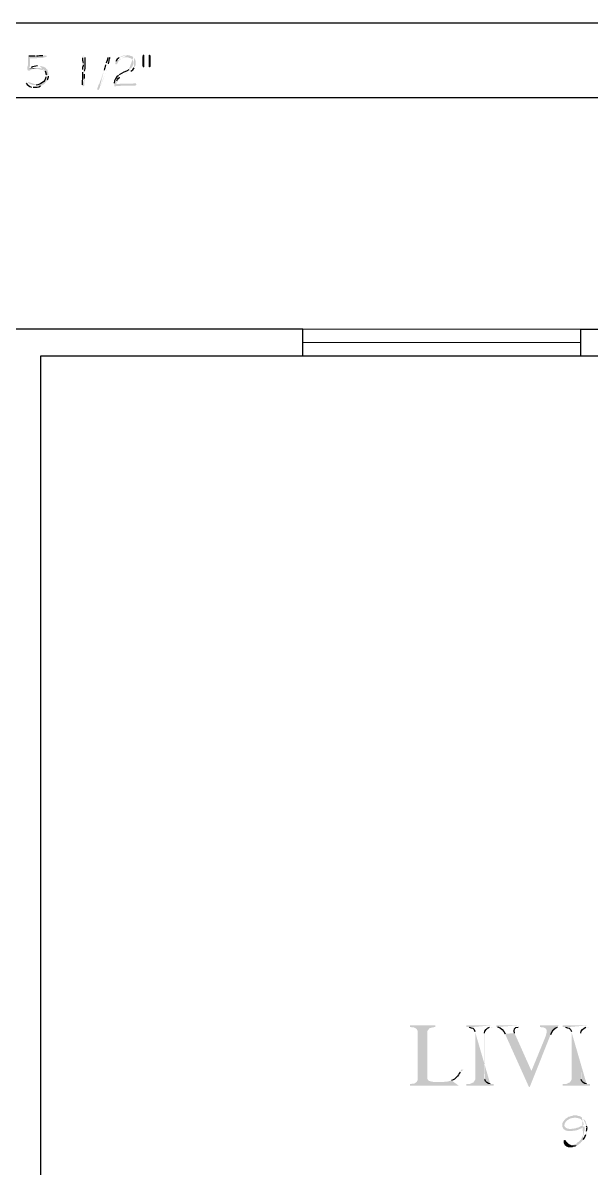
# Model space of a CAD drawing. Header units: inches. Extents: x -167 to 6071, y -6287 to -2731.
# Drawn here: x 1240.6 to 1314.3, y -5686.2 to -5538 of the extents above; entities that cross this region are included whole.
import ezdxf

# ---------------------------------------------------------------- set-up
doc = ezdxf.new("R2010")
doc.units = ezdxf.units.IN
doc.header["$LTSCALE"] = 96
doc.header["$MEASUREMENT"] = 0
doc.layers.add('Doors', color=5, linetype='Continuous', lineweight=9)
doc.layers.add('PDF_Geometry', color=7, linetype='Continuous', true_color=0x4a4a4a)
doc.layers.add('PDF_Solid Fills', color=7, linetype='Continuous')

msp = doc.modelspace()

# ---------------------------------------------------------------- hatches: boundary and pattern name
at = {"layer": 'PDF_Solid Fills', "true_color": 0x4a4a4a, "transparency": 33554559}
h = msp.add_hatch(color=251, dxfattribs=at)
h.paths.add_polyline_path([(1243.58, -5542.18), (1243.42, -5542.18), (1243.21, -5542.23)], flags=0)
h.paths.add_polyline_path([(1242.41, -5542.28), (1242.25, -5542.28)], flags=0)
h.paths.add_polyline_path([(1241.4, -5542.28), (1241.34, -5542.34), (1241.29, -5542.44), (1241.29, -5543.51), (1241.24, -5543.62), (1241.24, -5543.99), (1241.29, -5544.1), (1241.4, -5544.15), (1241.45, -5544.15), (1241.56, -5544.1), (1241.66, -5544.04), (1241.77, -5543.99), (1241.88, -5543.94), (1241.98, -5543.88), (1242.09, -5543.88), (1241.5, -5543.83), (1241.5, -5543.67), (1241.56, -5543.56), (1241.56, -5542.55), (1242.36, -5542.55), (1242.57, -5542.5), (1243.21, -5542.5), (1243.32, -5542.44), (1243.53, -5542.44), (1243.58, -5542.39), (1243.64, -5542.39), (1243.69, -5542.34), (1243.74, -5542.34), (1243.74, -5542.28), (1243.69, -5542.23), (1243.69, -5542.18)], flags=0)
h = msp.add_hatch(color=251, dxfattribs=at)
h.paths.add_polyline_path([(1248.54, -5542.18), (1248.44, -5542.23), (1248.38, -5542.39), (1248.38, -5542.5)], flags=0)
h.paths.add_polyline_path([(1248.44, -5543.19), (1248.44, -5543.4)], flags=0)
h.paths.add_polyline_path([(1248.38, -5543.99), (1248.38, -5544.36)], flags=0)
h.paths.add_polyline_path([(1248.33, -5545.96), (1248.33, -5546.12), (1248.44, -5546.18), (1248.54, -5546.12), (1248.6, -5546.07), (1248.6, -5545.54), (1248.65, -5545.43), (1248.65, -5545.16)], flags=0)
h.paths.add_polyline_path([(1248.65, -5544.58), (1248.65, -5544.2)], flags=0)
h.paths.add_polyline_path([(1248.7, -5542.44), (1248.7, -5542.34), (1248.65, -5542.23)], flags=0)
h = msp.add_hatch(color=251, dxfattribs=at)
h.paths.add_polyline_path([(1251.8, -5542.18), (1251.74, -5542.23), (1251.64, -5542.44)], flags=0)
h.paths.add_polyline_path([(1251.42, -5543.19), (1251.42, -5543.3), (1251.37, -5543.4)], flags=0)
h.paths.add_polyline_path([(1251.16, -5544.1), (1251.16, -5544.2), (1251.1, -5544.31), (1251.05, -5544.42), (1251, -5544.52), (1251, -5544.63), (1250.94, -5544.74), (1250.89, -5544.9), (1250.84, -5545), (1250.84, -5545.11), (1250.73, -5545.32), (1250.62, -5545.54), (1250.62, -5545.64), (1250.57, -5545.8), (1250.46, -5545.96), (1250.41, -5546.12), (1250.36, -5546.28), (1250.3, -5546.39), (1250.3, -5546.5), (1250.25, -5546.5), (1250.3, -5546.6), (1250.41, -5546.66), (1250.46, -5546.6), (1250.52, -5546.6), (1250.52, -5546.5), (1250.57, -5546.44)], flags=0)
h.paths.add_polyline_path([(1250.57, -5546.44, 0.021773), (1251.32, -5544.47)], flags=0)
h.paths.add_polyline_path([(1251.32, -5544.47), (1251.37, -5544.36), (1251.42, -5544.2), (1251.42, -5544.1), (1251.53, -5543.88), (1251.53, -5543.78), (1251.64, -5543.56), (1251.64, -5543.46), (1251.74, -5543.24)], flags=0)
h.paths.add_polyline_path([(1251.96, -5542.44), (1251.96, -5542.34), (1251.9, -5542.23)], flags=0)
h = msp.add_hatch(color=251, dxfattribs=at)
h.paths.add_polyline_path([(1254.94, -5542.44), (1254.09, -5542.44), (1254.3, -5542.44), (1254.41, -5542.5), (1254.52, -5542.5), (1254.62, -5542.55), (1254.73, -5542.6), (1254.73, -5542.66), (1254.84, -5542.71), (1254.89, -5542.82), (1254.94, -5542.92), (1254.94, -5543.03), (1255, -5543.14), (1254.94, -5543.24), (1254.94, -5543.35), (1254.89, -5543.46), (1254.84, -5543.56), (1254.84, -5543.62), (1254.73, -5543.72), (1254.68, -5543.78), (1254.57, -5543.88), (1254.46, -5543.94), (1254.46, -5543.99), (1254.36, -5544.04)], flags=0)
h.paths.add_polyline_path([(1253.13, -5544.68), (1253.08, -5544.68), (1253.02, -5544.79)], flags=0)
h.paths.add_polyline_path([(1252.49, -5545.75), (1252.49, -5545.86), (1252.76, -5545.86), (1252.76, -5545.75), (1252.81, -5545.59), (1252.81, -5545.48)], flags=0)
h.paths.add_polyline_path([(1253.18, -5544.95), (1253.29, -5544.9), (1253.4, -5544.84), (1253.5, -5544.74), (1253.61, -5544.74), (1253.82, -5544.63), (1253.88, -5544.58), (1254.04, -5544.52), (1254.14, -5544.47), (1254.3, -5544.36), (1254.62, -5544.2)], flags=0)
h.paths.add_polyline_path([(1255.05, -5543.78), (1255.1, -5543.67), (1255.16, -5543.62), (1255.21, -5543.51), (1255.26, -5543.4), (1255.26, -5542.92), (1255.21, -5542.76), (1255.16, -5542.71), (1255.1, -5542.6), (1255.05, -5542.5)], flags=0)
h = msp.add_hatch(color=251, dxfattribs=at)
h.paths.add_polyline_path([(1254.09, -5542.12, 0.133918), (1253.13, -5542.44)], flags=0)
h.paths.add_polyline_path([(1252.7, -5542.98), (1252.65, -5543.08), (1252.6, -5543.19), (1252.65, -5543.3), (1252.76, -5543.35), (1252.81, -5543.3), (1252.92, -5543.19), (1252.92, -5543.14), (1252.97, -5543.03), (1253.02, -5542.98), (1253.02, -5542.92), (1253.08, -5542.87), (1253.18, -5542.76), (1253.29, -5542.71), (1253.34, -5542.6), (1253.45, -5542.55), (1253.5, -5542.55), (1253.61, -5542.5), (1253.72, -5542.44), (1254.94, -5542.44), (1254.89, -5542.34), (1254.78, -5542.28), (1254.68, -5542.23), (1254.57, -5542.23), (1254.46, -5542.18), (1254.36, -5542.18), (1254.2, -5542.12)], flags=0)
for points in [[(1256.28, -5542.07), (1256.17, -5542.12), (1256.17, -5542.18), (1256.12, -5542.34), (1256.12, -5543.51), (1256.17, -5543.56), (1256.17, -5543.67), (1256.28, -5543.72), (1256.38, -5543.67), (1256.38, -5542.12)], [(1257.02, -5542.07), (1256.97, -5542.12), (1256.92, -5542.18), (1256.92, -5543.56), (1256.97, -5543.67), (1257.02, -5543.72), (1257.13, -5543.67), (1257.18, -5543.62), (1257.18, -5542.23), (1257.13, -5542.12)], [(1241.61, -5543.78), (1241.5, -5543.83), (1242.09, -5543.88), (1242.2, -5543.83), (1242.36, -5543.83), (1242.46, -5543.78), (1242.62, -5543.78)], [(1255.21, -5545.8), (1252.76, -5545.86), (1252.49, -5545.86), (1252.49, -5546.18), (1252.7, -5546.18), (1252.76, -5546.12), (1255.16, -5546.07), (1255.21, -5546.07), (1255.32, -5546.02), (1255.37, -5545.96), (1255.32, -5545.86), (1255.32, -5545.8)]]:
    msp.add_hatch(color=251, dxfattribs=at).paths.add_polyline_path(points)
h = msp.add_hatch(color=251, dxfattribs=at)
h.paths.add_polyline_path([(1242.68, -5543.51), (1242.52, -5543.51)], flags=0)
h.paths.add_polyline_path([(1241.72, -5543.72), (1241.61, -5543.78), (1242.78, -5543.78), (1242.89, -5543.83), (1243, -5543.83), (1243.1, -5543.88), (1243.21, -5543.94), (1243.32, -5543.99), (1243.37, -5544.04), (1243.42, -5544.04), (1243.53, -5544.15)], flags=0)
h.paths.add_polyline_path([(1243.69, -5544.68), (1243.69, -5544.74), (1243.64, -5544.84), (1243.64, -5544.95)], flags=0)
h.paths.add_polyline_path([(1242.36, -5546.02), (1242.14, -5546.02), (1243.16, -5546.02), (1243.26, -5545.96), (1243.37, -5545.91), (1243.58, -5545.7), (1243.64, -5545.59), (1243.74, -5545.48), (1243.8, -5545.43), (1243.85, -5545.32)], flags=0)
h.paths.add_polyline_path([(1243.96, -5544.84), (1243.96, -5544.42), (1243.9, -5544.31), (1243.85, -5544.2), (1243.85, -5544.1), (1243.8, -5543.99), (1243.69, -5543.94), (1243.64, -5543.83), (1243.58, -5543.78), (1243.48, -5543.72), (1243.37, -5543.67), (1243.32, -5543.62), (1243.21, -5543.62), (1243.05, -5543.56), (1242.94, -5543.56), (1242.84, -5543.51)], flags=0)
h = msp.add_hatch(color=251, dxfattribs=at)
h.paths.add_polyline_path([(1241.18, -5545.59), (1241.13, -5545.59), (1241.08, -5545.7), (1241.08, -5545.75)], flags=0)
h.paths.add_polyline_path([(1241.77, -5546.28), (1241.98, -5546.28)], flags=0)
h.paths.add_polyline_path([(1242.94, -5546.12), (1243.05, -5546.07), (1243.16, -5546.02), (1241.93, -5546.02), (1241.82, -5545.96), (1241.72, -5545.91), (1241.66, -5545.91), (1241.56, -5545.86), (1241.45, -5545.8), (1241.4, -5545.7), (1241.34, -5545.7), (1241.29, -5545.59)], flags=0)
at = {"layer": 'PDF_Solid Fills', "transparency": 33554559}
for points in [[(1294.09, -5667.72), (1290.78, -5667.72), (1290.78, -5667.94), (1291.05, -5667.99), (1291.26, -5667.99), (1291.48, -5668.1), (1291.64, -5668.2), (1291.74, -5668.36), (1291.8, -5668.52), (1291.8, -5674.76), (1291.74, -5674.92), (1291.64, -5675.08), (1294.46, -5675.08), (1293.93, -5675.08), (1293.66, -5675.03), (1293.45, -5674.98), (1293.24, -5674.92), (1293.13, -5674.82), (1293.02, -5674.6), (1293.02, -5668.52), (1293.13, -5668.36), (1293.24, -5668.2), (1293.34, -5668.1), (1293.56, -5668.04), (1293.77, -5667.99), (1294.09, -5667.94)], [(1312.17, -5679.4), (1311.9, -5679.4), (1311.8, -5679.46), (1311.69, -5679.46), (1311.58, -5679.51), (1311.48, -5679.56), (1311.32, -5679.56), (1311.21, -5679.67), (1311.1, -5679.72), (1311.05, -5679.78), (1310.94, -5679.83), (1310.84, -5679.94), (1310.78, -5679.99), (1310.73, -5680.1), (1310.62, -5680.2), (1310.57, -5680.31), (1310.52, -5680.47), (1310.52, -5680.84), (1310.62, -5681.06), (1310.68, -5681.16), (1311.58, -5681.16), (1311.42, -5681.16), (1311.32, -5681.11), (1311.21, -5681.11), (1311.1, -5681.06), (1311, -5681), (1310.94, -5680.95), (1310.84, -5680.84), (1310.78, -5680.74), (1310.78, -5680.63), (1310.84, -5680.52), (1310.84, -5680.42), (1310.94, -5680.26), (1311, -5680.15), (1311.1, -5680.1), (1311.21, -5679.99), (1311.32, -5679.94), (1311.37, -5679.88), (1311.48, -5679.83), (1311.58, -5679.78), (1311.69, -5679.78), (1311.8, -5679.72), (1311.96, -5679.72), (1312.06, -5679.67), (1313.08, -5679.67), (1312.97, -5679.62), (1312.92, -5679.56), (1312.81, -5679.51), (1312.7, -5679.46), (1312.54, -5679.46), (1312.44, -5679.4), (1312.33, -5679.4)], [(1312.92, -5680.79), (1312.81, -5680.84), (1312.7, -5680.9), (1312.6, -5680.95), (1312.49, -5681), (1312.38, -5681), (1312.28, -5681.06), (1312.17, -5681.06), (1312.01, -5681.11), (1311.8, -5681.11), (1311.69, -5681.16), (1310.68, -5681.16), (1310.78, -5681.22), (1310.84, -5681.27), (1310.94, -5681.32), (1311, -5681.38), (1311.16, -5681.38), (1311.26, -5681.43), (1311.8, -5681.43), (1311.9, -5681.38), (1312.17, -5681.38), (1312.28, -5681.32), (1312.38, -5681.32), (1312.49, -5681.27), (1312.54, -5681.27), (1312.65, -5681.22), (1312.86, -5681.11), (1312.97, -5681.11), (1313.08, -5681), (1313.18, -5680.95), (1313.29, -5680.9), (1313.34, -5680.84)]]:
    msp.add_hatch(color=256, dxfattribs=at).paths.add_polyline_path(points)
h = msp.add_hatch(color=256, dxfattribs=at)
h.paths.add_polyline_path([(1301.61, -5667.72), (1298.09, -5667.72), (1298.09, -5667.94), (1298.2, -5667.94), (1298.46, -5667.99)], flags=0)
h.paths.add_polyline_path([(1299.21, -5668.52), (1299.26, -5668.74), (1299.26, -5674.66), (1299.21, -5674.82), (1299.1, -5674.98), (1299, -5675.14), (1298.84, -5675.19), (1298.62, -5675.3), (1298.36, -5675.35), (1298.09, -5675.35), (1298.09, -5675.56), (1301.61, -5675.56), (1301.61, -5675.35), (1301.45, -5675.35), (1301.18, -5675.3)], flags=0)
h.paths.add_polyline_path([(1300.49, -5674.76), (1300.44, -5674.55), (1300.44, -5668.74)], flags=0)
h.paths.add_polyline_path([(1301.08, -5667.99), (1301.34, -5667.99), (1301.61, -5667.94)], flags=0)
h = msp.add_hatch(color=256, dxfattribs=at)
h.paths.add_polyline_path([(1305.13, -5667.72), (1301.98, -5667.72), (1301.98, -5667.94), (1302.14, -5667.94)], flags=0)
h.paths.add_polyline_path([(1303.1, -5668.84), (1306.2, -5675.72), (1306.52, -5673.64), (1304.33, -5668.74)], flags=0)
h.paths.add_polyline_path([(1304.81, -5667.99), (1305.13, -5667.94)], flags=0)
h = msp.add_hatch(color=256, dxfattribs=at)
h.paths.add_polyline_path([(1310.09, -5667.72), (1307.64, -5667.72), (1307.64, -5667.94), (1307.85, -5667.99), (1308.06, -5667.99), (1308.28, -5668.1), (1308.44, -5668.2), (1308.49, -5668.42), (1308.49, -5668.63), (1308.44, -5668.84), (1308.38, -5669.11), (1306.52, -5673.64), (1306.2, -5675.72), (1306.3, -5675.72), (1309.02, -5668.9)], flags=0)
h.paths.add_polyline_path([(1309.88, -5667.99), (1310.09, -5667.94)], flags=0)
h = msp.add_hatch(color=256, dxfattribs=at)
h.paths.add_polyline_path([(1314.09, -5667.72), (1310.57, -5667.72), (1310.57, -5667.94), (1310.68, -5667.94), (1310.94, -5667.99)], flags=0)
h.paths.add_polyline_path([(1311.69, -5668.52), (1311.74, -5668.74), (1311.74, -5674.66), (1311.69, -5674.82), (1311.48, -5675.14), (1311.32, -5675.19), (1311.1, -5675.3), (1310.84, -5675.35), (1310.57, -5675.35), (1310.57, -5675.56), (1314.09, -5675.56), (1314.09, -5675.35), (1313.93, -5675.35), (1313.66, -5675.3)], flags=0)
h.paths.add_polyline_path([(1312.97, -5674.76), (1312.92, -5674.55), (1312.92, -5668.74)], flags=0)
h.paths.add_polyline_path([(1313.56, -5667.99), (1313.82, -5667.99), (1314.09, -5667.94)], flags=0)
h = msp.add_hatch(color=256, dxfattribs=at)
h.paths.add_polyline_path([(1297.72, -5673.48), (1297.4, -5673.48), (1297.4, -5673.54), (1297.29, -5673.8)], flags=0)
h.paths.add_polyline_path([(1296.17, -5674.87), (1296.01, -5674.92), (1295.8, -5674.98), (1295.58, -5675.03), (1295.32, -5675.03), (1295.05, -5675.08), (1291.64, -5675.08), (1291.48, -5675.19), (1291.26, -5675.3), (1291.05, -5675.3), (1290.78, -5675.35), (1290.78, -5675.56), (1297.13, -5675.56)], flags=0)
h = msp.add_hatch(color=256, dxfattribs=at)
h.paths.add_polyline_path([(1313.08, -5679.67), (1312.17, -5679.67), (1312.28, -5679.67), (1312.38, -5679.72), (1312.49, -5679.72), (1312.6, -5679.78), (1312.7, -5679.78), (1312.81, -5679.83), (1312.92, -5679.88), (1313.02, -5679.99), (1313.08, -5680.1), (1313.18, -5680.2), (1313.24, -5680.31), (1313.24, -5680.42), (1313.29, -5680.52), (1313.24, -5680.63), (1313.13, -5680.68), (1313.02, -5680.74), (1312.92, -5680.79), (1313.34, -5680.84), (1313.4, -5680.84), (1313.4, -5681.38), (1313.34, -5681.48), (1313.34, -5681.64), (1313.29, -5681.75), (1313.29, -5681.86), (1313.24, -5681.96), (1313.18, -5682.02), (1313.08, -5682.23), (1312.97, -5682.44), (1312.92, -5682.55), (1312.81, -5682.6), (1312.76, -5682.71), (1312.65, -5682.82), (1312.54, -5682.87), (1312.44, -5682.92), (1312.38, -5683.03), (1312.28, -5683.08), (1312.17, -5683.14), (1312.12, -5683.14), (1312.01, -5683.19), (1311.9, -5683.24), (1311.53, -5683.24), (1312.44, -5683.3), (1312.49, -5683.24), (1312.6, -5683.19), (1312.65, -5683.14), (1312.76, -5683.03), (1312.86, -5682.98), (1312.92, -5682.87), (1313.02, -5682.82), (1313.08, -5682.71), (1313.18, -5682.6), (1313.24, -5682.5)], flags=0)
h.paths.add_polyline_path([(1313.56, -5681.86), (1313.61, -5681.8), (1313.61, -5681.7), (1313.66, -5681.59), (1313.66, -5681.43)], flags=0)
h.paths.add_polyline_path([(1313.66, -5680.79), (1313.66, -5680.52), (1313.56, -5680.31), (1313.56, -5680.2), (1313.5, -5680.1), (1313.45, -5680.04), (1313.34, -5679.94), (1313.29, -5679.88), (1313.24, -5679.83), (1313.18, -5679.72)], flags=0)
h = msp.add_hatch(color=256, dxfattribs=at)
h.paths.add_polyline_path([(1310.78, -5682.55), (1310.68, -5682.66), (1310.68, -5682.92), (1310.73, -5683.03), (1310.78, -5683.14), (1310.84, -5683.24), (1310.89, -5683.3), (1311, -5683.35), (1311.05, -5683.46), (1311.16, -5683.46), (1311.26, -5683.51), (1311.85, -5683.51), (1311.96, -5683.46), (1312.12, -5683.46), (1312.44, -5683.3), (1311.53, -5683.24)], flags=0)
h.paths.add_polyline_path([(1310.94, -5682.66), (1310.89, -5682.55)], flags=0)

# ---------------------------------------------------------------- linework, layer by layer
at = {"layer": 'Doors', "transparency": 33554687}
for points in [[(1312.92, -5577.59), (1276.92, -5577.59)], [(1312.92, -5579.35), (1276.92, -5579.35)]]:
    msp.add_lwpolyline(points, dxfattribs=at)
at = {"layer": 'PDF_Geometry'}
for points in [[(-112.1, -5537.96), (1695.9, -5537.96)], [(793.4, -5547.62), (1086.94, -5547.62), (1096.92, -5547.62), (1390.41, -5547.62), (1386.41, -5547.62)]]:
    msp.add_lwpolyline(points, dxfattribs=at)
at = {"layer": 'PDF_Geometry', "color": 7}
for points in [[(1276.92, -5581.11), (1276.92, -5577.59), (1186.14, -5577.59), (1186.14, -5581.11)], [(1312.92, -5581.11), (1312.92, -5577.59), (1316.92, -5577.59), (1316.92, -5581.11)], [(1386.89, -5581.11), (1242.94, -5581.11), (1242.94, -5745.59), (1176.44, -5745.59), (1176.44, -5734.07), (1172.44, -5734.07), (1172.44, -5730.6), (1176.44, -5730.6), (1176.44, -5714.6), (1187.42, -5714.6), (1187.42, -5718.07), (1179.9, -5718.07), (1179.9, -5742.07)]]:
    msp.add_lwpolyline(points, dxfattribs=at)
at = {"layer": 'PDF_Geometry'}
for points in [[(1242.25, -5542.28), (1241.97, -5542.28), (1241.68, -5542.28), (1241.4, -5542.28)], [(1243.21, -5542.23), (1242.77, -5542.21), (1242.8, -5542.23), (1242.41, -5542.28)], [(1248.38, -5542.5), (1248.34, -5543.06), (1248.46, -5542.79), (1248.44, -5543.19)], [(1248.65, -5544.2), (1248.77, -5543.88), (1248.67, -5542.86), (1248.7, -5542.44)], [(1251.64, -5542.44), (1251.66, -5542.61), (1251.48, -5543.02), (1251.42, -5543.19)], [(1251.74, -5543.24), (1251.8, -5543.1), (1251.85, -5542.55), (1251.96, -5542.44)], [(1253.13, -5542.44), (1252.94, -5542.64), (1252.76, -5542.63), (1252.7, -5542.98)], [(1242.52, -5543.51), (1242.26, -5543.62), (1241.96, -5543.55), (1241.72, -5543.72)], [(1243.53, -5544.15), (1243.62, -5544.32), (1243.6, -5544.52), (1243.69, -5544.68)], [(1248.38, -5544.36), (1248.42, -5544.98), (1248.3, -5545.34), (1248.33, -5545.96)], [(1248.44, -5543.4), (1248.46, -5543.74), (1248.35, -5543.47), (1248.38, -5543.99)], [(1248.65, -5545.16), (1248.65, -5544.97), (1248.65, -5544.77), (1248.65, -5544.58)], [(1251.37, -5543.4), (1251.31, -5543.71), (1251.23, -5543.81), (1251.16, -5544.1)], [(1254.36, -5544.04), (1253.96, -5544.27), (1253.51, -5544.42), (1253.13, -5544.68)], [(1254.62, -5544.2), (1254.78, -5544.08), (1254.98, -5543.98), (1255.05, -5543.78)], [(1241.08, -5545.75), (1241.18, -5546.08), (1241.5, -5546.13), (1241.77, -5546.28)], [(1241.98, -5546.28), (1242.32, -5546.29), (1242.65, -5546.3), (1242.94, -5546.12)], [(1243.64, -5544.95), (1243.58, -5545.57), (1242.9, -5545.89), (1242.36, -5546.02)], [(1243.85, -5545.32), (1243.87, -5545.16), (1243.96, -5545.01), (1243.96, -5544.84)], [(1253.02, -5544.79), (1252.71, -5544.94), (1252.49, -5545.42), (1252.49, -5545.75)], [(1252.81, -5545.48), (1252.94, -5545.15), (1253.09, -5545.12), (1253.18, -5544.95)], [(1298.46, -5667.99), (1298.85, -5668.06), (1299.11, -5668.09), (1299.21, -5668.52)], [(1300.44, -5668.74), (1300.41, -5668.37), (1300.78, -5668.11), (1301.08, -5667.99)], [(1302.14, -5667.94), (1302.63, -5668.01), (1302.91, -5668.44), (1303.1, -5668.84)], [(1304.33, -5668.74), (1304.19, -5668.29), (1304.25, -5667.95), (1304.81, -5667.99)], [(1309.02, -5668.9), (1309.24, -5668.54), (1309.4, -5668.06), (1309.88, -5667.99)], [(1310.94, -5667.99), (1311.33, -5668.06), (1311.59, -5668.09), (1311.69, -5668.52)], [(1312.92, -5668.74), (1312.89, -5668.37), (1313.26, -5668.11), (1313.56, -5667.99)], [(1297.29, -5673.8), (1296.99, -5674.25), (1296.74, -5674.72), (1296.17, -5674.87)], [(1301.18, -5675.3), (1300.88, -5675.27), (1300.56, -5675.07), (1300.49, -5674.76)], [(1313.66, -5675.3), (1313.36, -5675.27), (1313.04, -5675.07), (1312.97, -5674.76)], [(1313.66, -5681.43), (1313.67, -5681.23), (1313.8, -5680.99), (1313.66, -5680.79)], [(1313.24, -5682.5), (1313.5, -5682.1), (1313.41, -5682.33), (1313.56, -5681.86)], [(1311.53, -5683.24), (1311.19, -5683.25), (1310.88, -5683.04), (1310.94, -5682.66)]]:
    msp.add_open_spline(points, degree=3, dxfattribs=at)

doc.saveas('drawing.dxf')
